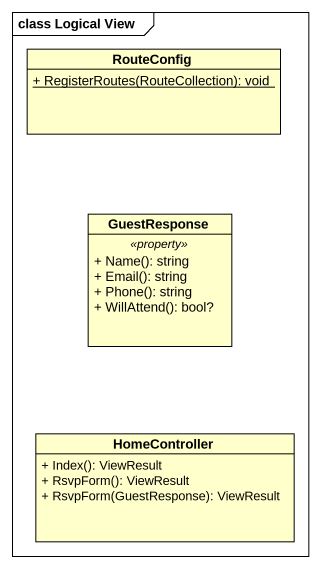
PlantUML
@startuml
mainframe class Logical View
hide circle
hide empty members
skinparam classAttributeIconSize 0
class RouteConfig {
  {static} + RegisterRoutes(RouteCollection): void
}
class GuestResponse {
  .. <<property>> ..
  + Name(): string
  + Email(): string
  + Phone(): string
  + WillAttend(): bool?
}
class HomeController {
  + Index(): ViewResult
  + RsvpForm(): ViewResult
  + RsvpForm(GuestResponse): ViewResult
}
@enduml
